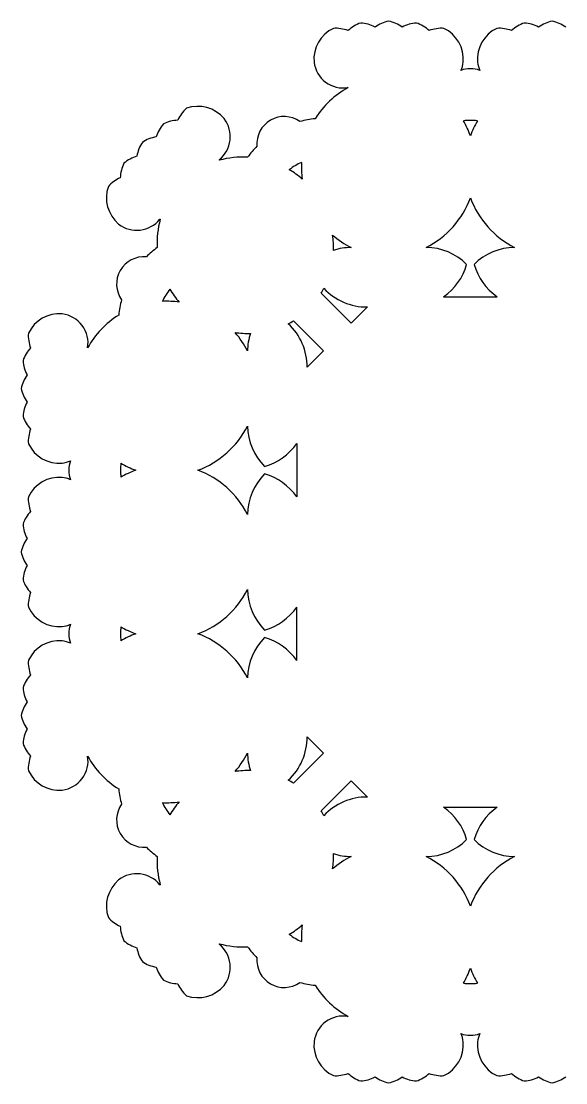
# Model space of a CAD drawing. Extents: x 130 to 830, y -237 to -14.
# Drawn here: x 362.4 to 473.9, y -233.9 to -16.6 of the extents above; entities that cross this region are included whole.
import ezdxf

# ---------------------------------------------------------------- set-up
doc = ezdxf.new("R2010")
doc.units = 0
doc.layers.get('0').update_dxf_attribs({"linetype": 'CONTINUOUS'})

msp = doc.modelspace()

# ---------------------------------------------------------------- linework, layer by layer
for p, q in [((402.920869, -44.950945), (402.967162, -45.04434)), ((390.776026, -57.095789), (390.86942, -57.142082)), ((423.76603, -72.284096), (429.909951, -78.428017)), ((448.862576, -72.97894), (459.804937, -72.97894)), ((433.252104, -75.085864), (429.909951, -78.428017)), ((418.109176, -77.94095), (424.253097, -84.084871)), ((420.910944, -87.427024), (424.253097, -84.084871)), ((418.80402, -103.037496), (418.80402, -113.979857)), ((418.80402, -147.446117), (418.80402, -136.503755)), ((420.910944, -163.056589), (424.253097, -166.398741)), ((418.109176, -172.542662), (424.253097, -166.398741)), ((423.76603, -178.199516), (429.909951, -172.055596)), ((433.252104, -175.397748), (429.909951, -172.055596)), ((448.862576, -177.504672), (459.804937, -177.504672)), ((390.776026, -193.387823), (390.86942, -193.34153)), ((402.920869, -205.532667), (402.967162, -205.439273))]:
    msp.add_line(p, q)
for centre, radius, start, end in [((434.103201, -23.620066), 7.011398, 108.326946, 133.340213), ((431.454256, -23.96161), 7.011398, 61.353665, 86.366931), ((438.936063, -23.481262), 7.011398, 100.980008, 125.993274), ((436.265191, -23.481262), 7.011398, 54.006726, 79.019992), ((443.746997, -23.96161), 7.011398, 93.633069, 118.646335), ((441.098053, -23.620066), 7.011398, 46.659787, 71.673054), ((467.56946, -23.620066), 7.011398, 108.326946, 133.340213), ((464.920516, -23.96161), 7.011398, 61.353665, 86.366931), ((472.402322, -23.481262), 7.011398, 100.980008, 125.993274), ((469.73145, -23.481262), 7.011398, 54.006726, 79.019992), ((429.327766, -24.375744), 7.011398, 115.673885, 184.981265), ((426.744245, -25.053223), 7.011398, 68.700604, 93.71387), ((448.457008, -25.053223), 7.011398, 86.28613, 111.299396), ((445.873487, -24.375744), 7.011398, 355.018735, 64.326115), ((462.794026, -24.375744), 7.011398, 115.673885, 184.981265), ((460.210505, -25.053223), 7.011398, 68.700604, 93.71387), ((428.305783, -24.257599), 6.007082, 186.950663, 279.452461), ((446.89547, -24.257599), 6.007082, 336.415918, 353.049337), ((461.772043, -24.257599), 6.007082, 186.950663, 203.584082), ((454.333756, -31.898979), 5.583255, 69.744609, 110.255391), ((438.248967, -46.377348), 18.506069, 118.945942, 147.934415), ((400.869545, -39.691223), 7.011398, 131.28613, 156.299396), ((398.56367, -41.038998), 7.011398, 40.018735, 109.326115), ((394.652583, -43.881396), 7.011398, 91.659787, 116.673054), ((399.20278, -40.232806), 6.007082, 308.239578, 38.049337), ((416.227186, -41.688369), 5.583255, 54.741205, 185.258795), ((424.584241, -56.163213), 19.71411, 95.87549, 105.095158), ((454.333756, -48.613089), 11.71411, 82.964917, 97.035083), ((396.767177, -42.249817), 7.011398, 138.633069, 163.646335), ((436.952286, -46.377348), 18.506069, 20.077224, 30.491512), ((471.715227, -46.377348), 18.506069, 149.508488, 159.922776), ((391.137084, -47.200596), 7.011398, 99.006726, 124.019992), ((393.025676, -45.312004), 7.011398, 145.980008, 170.993274), ((424.584241, -56.163213), 19.71411, 134.904842, 143.447436), ((388.074897, -50.942097), 7.011398, 106.353665, 131.366931), ((407.812912, -62.904724), 18.506069, 87.104668, 105.179655), ((424.584241, -56.163213), 11.71411, 114.296626, 128.567448), ((438.248967, -46.377348), 18.506069, 177.241288, 187.851601), ((389.706476, -48.827503), 7.011398, 153.326946, 178.340213), ((407.812912, -62.904724), 18.506069, 49.154057, 59.227259), ((385.516303, -55.044465), 7.011398, 113.700604, 138.71387), ((386.864078, -52.73859), 7.011398, 160.673885, 229.981265), ((436.952286, -46.377348), 18.506069, 296.754963, 339.922776), ((471.715227, -46.377348), 18.506069, 200.077224, 243.245037), ((386.057886, -53.3777), 6.007082, 231.950663, 321.760422), ((408.729804, -61.987832), 18.506069, 164.820345, 182.895332), ((438.248967, -46.377348), 18.506069, 229.154057, 243.245037), ((407.812912, -62.904724), 18.506069, 358.14573, 7.851601), ((401.988293, -78.759161), 19.71411, 126.552564, 135.095158), ((430.049334, -74.818423), 11.91699, 90.631539, 108.290877), ((445.151919, -74.818423), 11.91699, 45.052971, 89.368461), ((463.515594, -74.818423), 11.91699, 90.631539, 134.947029), ((387.513449, -70.402106), 5.583255, 84.741205, 215.258795), ((442.095386, -63.169771), 11.91699, 304.601177, 344.352245), ((466.572127, -63.169771), 11.91699, 195.647755, 235.398823), ((401.988293, -78.759161), 11.71411, 141.432552, 155.703374), ((408.729804, -61.987832), 18.506069, 210.772741, 220.845943), ((407.812912, -62.904724), 18.506069, 329.547304, 333.234638), ((433.105868, -63.169771), 11.91699, 222.617062, 270.703107), ((401.988293, -78.759161), 19.71411, 164.904842, 174.12451), ((392.202428, -92.423887), 18.506069, 82.148399, 92.758712), ((370.200824, -83.502686), 7.011398, 85.018735, 154.326115), ((370.082679, -82.480703), 6.007082, 350.547539, 83.049337), ((392.202428, -92.423887), 18.506069, 122.065585, 151.054058), ((408.729804, -61.987832), 18.506069, 296.765362, 300.452696), ((392.202428, -92.423887), 18.506069, 26.754963, 40.845943), ((408.729804, -61.987832), 18.506069, 262.148399, 271.85427), ((408.994851, -87.280787), 11.91699, 359.296893, 47.382938), ((370.878303, -80.919165), 7.011398, 176.28613, 201.299396), ((420.643503, -84.224254), 11.91699, 161.709123, 179.368461), ((369.445146, -88.278121), 7.011398, 136.659787, 161.673054), ((369.78669, -85.629176), 7.011398, 183.633069, 208.646335), ((369.306342, -93.110983), 7.011398, 144.006726, 169.019992), ((369.306342, -90.440111), 7.011398, 190.980008, 215.993274), ((369.78669, -97.921917), 7.011398, 151.353665, 176.366931), ((369.445146, -95.272973), 7.011398, 198.326946, 223.340213), ((392.202428, -91.127206), 18.506069, 290.077224, 333.245037), ((420.643503, -99.326839), 11.91699, 180.631539, 224.947029), ((370.878303, -102.631928), 7.011398, 158.700604, 183.71387), ((370.200824, -100.048407), 7.011398, 205.673885, 274.981265), ((408.994851, -96.270306), 11.91699, 285.647755, 325.398823), ((370.082679, -101.07039), 6.007082, 276.950663, 293.584082), ((377.724059, -108.508676), 5.583255, 159.744609, 200.255391), ((394.438169, -108.508676), 11.71411, 172.964917, 187.035083), ((392.202428, -91.127206), 18.506069, 239.508488, 249.922776), ((392.202428, -125.890147), 18.506069, 110.077224, 120.491512), ((392.202428, -125.890147), 18.506069, 26.754963, 69.922776), ((370.200824, -116.968946), 7.011398, 85.018735, 154.326115), ((370.082679, -115.946963), 6.007082, 66.415918, 83.049337), ((420.643503, -117.690514), 11.91699, 135.052971, 179.368461), ((408.994851, -120.747047), 11.91699, 34.601177, 74.352245), ((370.878303, -114.385425), 7.011398, 176.28613, 201.299396), ((369.445146, -121.74438), 7.011398, 136.659787, 161.673054), ((369.78669, -119.095436), 7.011398, 183.633069, 208.646335), ((369.306342, -126.577242), 7.011398, 144.006726, 169.019992), ((369.306342, -123.90637), 7.011398, 190.980008, 215.993274), ((369.78669, -131.388177), 7.011398, 151.353665, 176.366931), ((369.445146, -128.739232), 7.011398, 198.326946, 223.340213), ((370.878303, -136.098188), 7.011398, 158.700604, 183.71387), ((392.202428, -124.593466), 18.506069, 290.077224, 333.245037), ((420.643503, -132.793099), 11.91699, 180.631539, 224.947029), ((370.200824, -133.514667), 7.011398, 205.673885, 274.981265), ((408.994851, -129.736565), 11.91699, 285.647755, 325.398823), ((370.082679, -134.536649), 6.007082, 276.950663, 293.584082), ((377.724059, -141.974936), 5.583255, 159.744609, 200.255391), ((394.438169, -141.974936), 11.71411, 172.964917, 187.035083), ((392.202428, -124.593466), 18.506069, 239.508488, 249.922776), ((392.202428, -159.356406), 18.506069, 110.077224, 120.491512), ((392.202428, -159.356406), 18.506069, 26.754963, 69.922776), ((420.643503, -151.156773), 11.91699, 135.052971, 179.368461), ((408.994851, -154.213306), 11.91699, 34.601177, 74.352245), ((370.200824, -150.435205), 7.011398, 85.018735, 154.326115), ((370.082679, -149.413222), 6.007082, 66.415918, 83.049337), ((370.878303, -147.851684), 7.011398, 176.28613, 201.299396), ((369.445146, -155.21064), 7.011398, 136.659787, 161.673054), ((369.78669, -152.561695), 7.011398, 183.633069, 208.646335), ((369.306342, -160.043502), 7.011398, 144.006726, 169.019992), ((369.306342, -157.372629), 7.011398, 190.980008, 215.993274), ((369.78669, -164.854436), 7.011398, 151.353665, 176.366931), ((369.445146, -162.205492), 7.011398, 198.326946, 223.340213), ((408.994851, -163.202825), 11.91699, 312.617062, 0.703107), ((370.878303, -169.564447), 7.011398, 158.700604, 183.71387), ((370.082679, -168.002909), 6.007082, 276.950663, 9.452461), ((392.202428, -158.059725), 18.506069, 208.945942, 237.934415), ((392.202428, -158.059725), 18.506069, 319.154057, 333.245037), ((420.643503, -166.259358), 11.91699, 180.631539, 198.290877), ((370.200824, -166.980926), 7.011398, 205.673885, 274.981265), ((408.729804, -188.49578), 18.506069, 88.14573, 97.851601), ((401.988293, -171.724452), 19.71411, 185.87549, 195.095158), ((408.729804, -188.49578), 18.506069, 59.547304, 63.234638), ((433.105868, -187.313841), 11.91699, 89.296893, 137.382938), ((387.513449, -180.081507), 5.583255, 144.741205, 275.258795), ((392.202428, -158.059725), 18.506069, 267.241288, 277.851601), ((401.988293, -171.724452), 11.71411, 204.296626, 218.567448), ((408.729804, -188.49578), 18.506069, 139.154057, 149.227259), ((442.095386, -187.313841), 11.91699, 15.647755, 55.398823), ((466.572127, -187.313841), 11.91699, 124.601177, 164.352245), ((407.812912, -187.578889), 18.506069, 26.765362, 30.452696), ((445.151919, -175.665189), 11.91699, 270.631539, 314.947029), ((463.515594, -175.665189), 11.91699, 225.052971, 269.368461), ((401.988293, -171.724452), 19.71411, 224.904842, 233.447436), ((408.729804, -188.49578), 18.506069, 177.104668, 195.179655), ((407.812912, -187.578889), 18.506069, 352.148399, 1.85427), ((438.248967, -204.106264), 18.506069, 116.754963, 130.845943), ((430.049334, -175.665189), 11.91699, 251.709123, 269.368461), ((436.952286, -204.106264), 18.506069, 20.077224, 63.245037), ((471.715227, -204.106264), 18.506069, 116.754963, 159.922776), ((386.057886, -197.105913), 6.007082, 38.239578, 128.049337), ((386.864078, -197.745023), 7.011398, 130.018735, 199.326115), ((385.516303, -195.439147), 7.011398, 221.28613, 246.299396), ((389.706476, -201.656109), 7.011398, 181.659787, 206.673054), ((407.812912, -187.578889), 18.506069, 300.772741, 310.845943), ((438.248967, -204.106264), 18.506069, 172.148399, 182.758712), ((424.584241, -194.320399), 11.71411, 231.432552, 245.703374), ((388.074897, -199.541515), 7.011398, 228.633069, 253.646335), ((393.025676, -205.171608), 7.011398, 189.006726, 214.019992), ((399.20278, -210.250806), 6.007082, 321.950663, 51.760422), ((407.812912, -187.578889), 18.506069, 254.820345, 272.895332), ((424.584241, -194.320399), 19.71411, 216.552564, 225.095158), ((416.227186, -208.795243), 5.583255, 174.741205, 305.258795), ((391.137084, -203.283016), 7.011398, 235.980008, 260.993274), ((396.767177, -208.233795), 7.011398, 196.353665, 221.366931), ((436.952286, -204.106264), 18.506069, 329.508488, 339.922776), ((471.715227, -204.106264), 18.506069, 200.077224, 210.491512), ((394.652583, -206.602216), 7.011398, 243.326946, 268.340213), ((400.869545, -210.792389), 7.011398, 203.700604, 228.71387), ((398.56367, -209.444614), 7.011398, 250.673885, 319.981265), ((424.584241, -194.320399), 19.71411, 254.904842, 264.12451), ((438.248967, -204.106264), 18.506069, 212.065585, 241.054058), ((454.333756, -201.870524), 11.71411, 262.964917, 277.035083), ((428.305783, -226.226014), 6.007082, 80.547539, 173.049337), ((429.327766, -226.107869), 7.011398, 175.018735, 244.326115), ((445.873487, -226.107869), 7.011398, 295.673885, 4.981265), ((454.333756, -218.584634), 5.583255, 249.744609, 290.255391), ((446.89547, -226.226014), 6.007082, 6.950663, 23.584082), ((462.794026, -226.107869), 7.011398, 175.018735, 244.326115), ((461.772043, -226.226014), 6.007082, 156.415918, 173.049337), ((426.744245, -225.43039), 7.011398, 266.28613, 291.299396), ((434.103201, -226.863546), 7.011398, 226.659787, 251.673054), ((441.098053, -226.863546), 7.011398, 288.326946, 313.340213), ((448.457008, -225.43039), 7.011398, 248.700604, 273.71387), ((460.210505, -225.43039), 7.011398, 266.28613, 291.299396), ((467.56946, -226.863546), 7.011398, 226.659787, 251.673054), ((431.454256, -226.522002), 7.011398, 273.633069, 298.646335), ((438.936063, -227.00235), 7.011398, 234.006726, 259.019992), ((436.265191, -227.00235), 7.011398, 280.980008, 305.993274), ((443.746997, -226.522002), 7.011398, 241.353665, 266.366931), ((464.920516, -226.522002), 7.011398, 273.633069, 298.646335), ((472.402322, -227.00235), 7.011398, 234.006726, 259.019992), ((469.73145, -227.00235), 7.011398, 280.980008, 305.993274)]:
    msp.add_arc(centre, radius, start, end)

doc.saveas('drawing.dxf')
